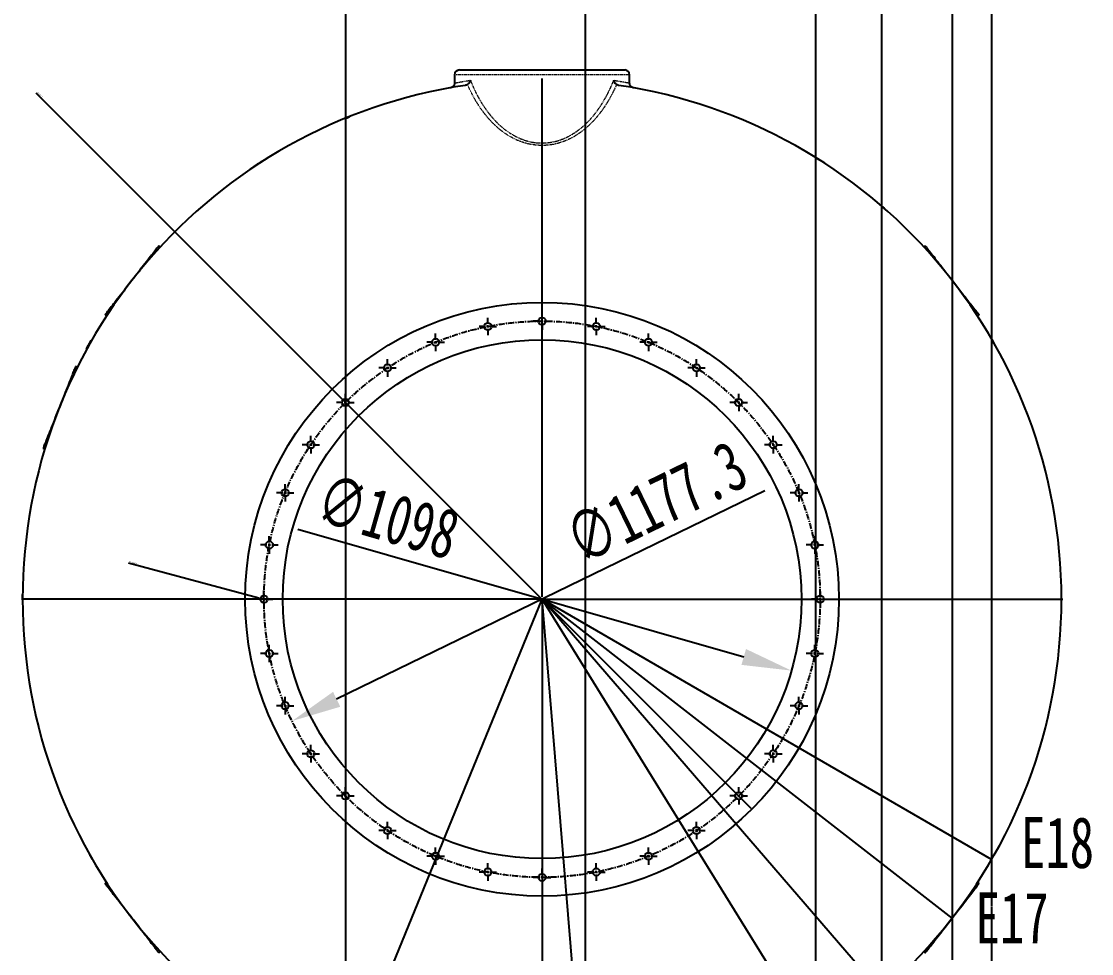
# Model space of a CAD drawing. Header units: millimetres. Extents: x -12403 to 8666, y -15213 to 13435.
# Drawn here: x -7022 to -4757, y -1255 to 718 of the extents above; entities that cross this region are included whole.
import ezdxf

# ---------------------------------------------------------------- set-up
doc = ezdxf.new("R2010")
doc.units = ezdxf.units.MM
doc.header["$PDSIZE"] = -1
doc.linetypes.add('CENTERX2', pattern=[20.32, 12.7, -2.54, 2.54, -2.54])
doc.linetypes.add('PHANTOM', pattern=[12.7, 6.35, -1.27, 1.27, -1.27, 1.27, -1.27])
doc.layers.add('10', color=7, linetype='Continuous')
doc.styles.add('SLDTEXTSTYLE0', font='TXT', dxfattribs={"width": 0.7})
doc.dimstyles.new('SLDDIMSTYLE0', dxfattribs={"dimscale": 30, "dimtxt": 3.5, "dimasz": 3.5, "dimexe": 0, "dimexo": 0.0625, "dimgap": 0.875, "dimtad": 2, "dimdec": 1, "dimrnd": 1e-09, "dimzin": 12, "dimdsep": 46, "dimtxsty": 'SLDTEXTSTYLE0', "dimcen": 0.09, "dimadec": 0, "dimazin": 3, "dimtfac": 1, "dimtdec": 1, "dimtofl": 0, "dimtmove": 0, "dimatfit": 3, "dimfxl": 0, "dimfrac": 2, "dimtolj": 1, "dimtzin": 12, "dimarcsym": 0})
doc.dimstyles.new('SLDDIMSTYLE10', dxfattribs={"dimscale": 30, "dimtxt": 3.5, "dimasz": 3.5, "dimexe": 0, "dimexo": 0.0625, "dimgap": 0.875, "dimtad": 2, "dimdec": 1, "dimrnd": 1e-09, "dimzin": 12, "dimdsep": 46, "dimtxsty": 'SLDTEXTSTYLE0', "dimcen": 0, "dimadec": 0, "dimazin": 3, "dimtfac": 1, "dimtdec": 1, "dimtmove": 0, "dimatfit": 3, "dimfxl": 0, "dimfrac": 2, "dimtolj": 1, "dimtzin": 12, "dimarcsym": 0})
doc.dimstyles.new('SLDDIMSTYLE11', dxfattribs={"dimtxt": 3.5, "dimasz": 3.5, "dimexe": 0, "dimexo": 0.0625, "dimgap": 0.875, "dimtad": 2, "dimdec": 1, "dimrnd": 1e-09, "dimzin": 12, "dimdsep": 46, "dimtxsty": 'SLDTEXTSTYLE0', "dimcen": 0, "dimadec": 0, "dimazin": 3, "dimtfac": 1, "dimtdec": 1, "dimtmove": 0, "dimatfit": 3, "dimfxl": 0, "dimfrac": 2, "dimtolj": 1, "dimtzin": 12, "dimarcsym": 0})
doc.dimstyles.new('SLDDIMSTYLE12', dxfattribs={"dimtxt": 3.5, "dimasz": 3.5, "dimexe": 0, "dimexo": 0.0625, "dimgap": 0.875, "dimtad": 2, "dimdec": 1, "dimrnd": 1e-09, "dimzin": 12, "dimdsep": 46, "dimtxsty": 'SLDTEXTSTYLE0', "dimblk1": 'NONE', "dimsah": 1, "dimcen": 0, "dimadec": 0, "dimazin": 3, "dimtfac": 1, "dimtdec": 1, "dimtmove": 0, "dimatfit": 3, "dimldrblk": 'NONE', "dimfxl": 0, "dimfrac": 2, "dimtolj": 1, "dimtzin": 12, "dimarcsym": 0})

# ---------------------------------------------------------------- blocks, each defined once
blk = doc.blocks.new('_D_52')
at = {"layer": '10', "color": 0, "lineweight": -2, "transparency": 16777216}
for p, q in [((-4969.2, -1155.2), (-4969.2, -2627.7)), ((-5920.4, -1608.6), (-5920.4, -2627.7)), ((-5074.2, -2627.7), (-5815.4, -2627.7))]:
    blk.add_line(p, q, dxfattribs=at)
at = {"layer": '10', "color": 0, "transparency": 16777216}
for points in [[(-5815.4, -2610.2), (-5815.4, -2645.2), (-5920.4, -2627.7)], [(-5074.2, -2610.2), (-5074.2, -2645.2), (-4969.2, -2627.7)]]:
    blk.add_solid(points, dxfattribs=at)
at = {"layer": 'Defpoints', "color": 0, "transparency": 16777216}
for p in [(-4969.2, -1153.4), (-5920.4, -1606.8), (-5920.4, -2627.7)]:
    blk.add_point(p, dxfattribs=at)
at = {"layer": '10', "color": 0, "transparency": 16777216, "insert": (-5370.3, -2653.9), "char_height": 105, "attachment_point": 2, "style": 'SLDTEXTSTYLE0'}
blk.add_mtext('\\A1;951.2', dxfattribs=at)
blk = doc.blocks.new('_D_54')
at = {"layer": '10', "color": 0, "lineweight": -2, "transparency": 16777216}
blk.add_line((-5448.7, -274.9), (-6355.2, -716.5), dxfattribs=at)
at = {"layer": '10', "color": 0, "transparency": 16777216}
blk.add_solid([(-6362.8, -700.7), (-6347.5, -732.2), (-6449.6, -762.4)], dxfattribs=at)
at = {"layer": 'Defpoints', "color": 0, "transparency": 16777216}
for p in [(-5391.2, -246.9), (-6449.6, -762.4)]:
    blk.add_point(p, dxfattribs=at)
at = {"layer": '10', "color": 0, "transparency": 16777216, "insert": (-5882.1, -340), "char_height": 105, "attachment_point": 1, "rotation": 25.972, "style": 'SLDTEXTSTYLE0'}
blk.add_mtext('\\A1;∅1177.3', dxfattribs=at)
blk = doc.blocks.new('_D_55')
at = {"layer": '10', "color": 0, "lineweight": -2, "transparency": 16777216}
blk.add_line((-6992.1, 567.1), (-5478.6, -946.5), dxfattribs=at)
at = {"layer": '10', "color": 0, "transparency": 16777216}
blk.add_solid([(-5478.2, -946), (-5479, -946.9), (-5476.1, -948.9)], dxfattribs=at)
at = {"layer": 'Defpoints', "color": 0, "transparency": 16777216}
for p in [(-6364.6, -60.4), (-5476.1, -948.9)]:
    blk.add_point(p, dxfattribs=at)
at = {"layer": '10', "color": 0, "transparency": 16777216, "insert": (-6988.4, 569.5), "char_height": 3.5, "attachment_point": 1, "rotation": 315, "style": 'SLDTEXTSTYLE0'}
blk.add_mtext('\\A1;∅1256.6', dxfattribs=at)
blk = doc.blocks.new('_D_56')
at = {"layer": '10', "color": 0, "lineweight": -2, "transparency": 16777216}
blk.add_line((-6437.4, -356.7), (-5493.5, -626.8), dxfattribs=at)
at = {"layer": '10', "color": 0, "transparency": 16777216}
blk.add_solid([(-5488.7, -610), (-5498.3, -643.6), (-5392.6, -655.7)], dxfattribs=at)
at = {"layer": 'Defpoints', "color": 0, "transparency": 16777216}
for p in [(-6448.2, -353.6), (-5392.6, -655.7)]:
    blk.add_point(p, dxfattribs=at)
at = {"layer": '10', "color": 0, "transparency": 16777216, "insert": (-6376.1, -237.7), "char_height": 105, "attachment_point": 1, "rotation": 344.0295, "style": 'SLDTEXTSTYLE0'}
blk.add_mtext('\\A1;∅1098', dxfattribs=at)
blk = doc.blocks.new('_D_57')
at = {"layer": '10', "color": 0, "lineweight": -2, "transparency": 16777216}
for p, q in [((-6795.9, -427.8), (-6519.9, -501.8)), ((-6501.5, -506.7), (-6516.5, -502.7))]:
    blk.add_line(p, q, dxfattribs=at)
at = {"layer": '10', "color": 0, "transparency": 16777216}
blk.add_solid([(-6519.7, -501.2), (-6520, -502.3), (-6516.5, -502.7)], dxfattribs=at)
at = {"layer": 'Defpoints', "color": 0, "transparency": 16777216}
for p in [(-6516.5, -502.7), (-6501.5, -506.7)]:
    blk.add_point(p, dxfattribs=at)
at = {"layer": '10', "color": 0, "transparency": 16777216, "insert": (-6794, -423.8), "char_height": 3.5, "attachment_point": 1, "rotation": 345, "style": 'SLDTEXTSTYLE0'}
blk.add_mtext('\\A1;32-∅15.5', dxfattribs=at)
blk = doc.blocks.new('_NONE')
blk = doc.blocks.new('SW_CENTERMARKSYMBOL_89')
at = {"layer": '10', "color": 0}
for p, q in [((0, 0.167), (0, 20.417)), ((-0.167, 0), (-20.417, 0)), ((0, 0), (-0.083, 0)), ((0, 0), (0, 0.083)), ((0, 0), (0, -0.083)), ((0, 0), (0.083, 0)), ((0.167, 0), (20.417, 0)), ((0, -0.167), (0, -20.417))]:
    blk.add_line(p, q, dxfattribs=at)
blk = doc.blocks.new('SW_CENTERMARKSYMBOL_90')
at = {"layer": '10', "color": 0}
for p, q in [((-0.167, 0), (-0.6, 0)), ((0, 0), (-0.083, 0)), ((0, 0.167), (0, 0.6)), ((0, 0), (0, 0.083)), ((0, 0), (0, -0.083)), ((0, 0), (0.083, 0)), ((0.167, 0), (0.6, 0)), ((0, -0.167), (0, -0.6))]:
    blk.add_line(p, q, dxfattribs=at)
blk = doc.blocks.new('SW_CENTERMARKSYMBOL_91')
at = {"layer": '10', "color": 0}
for p, q in [((-0.167, 0), (-0.6, 0)), ((0, 0), (-0.083, 0)), ((0, 0.167), (0, 0.6)), ((0, 0), (0, 0.083)), ((0, 0), (0, -0.083)), ((0, 0), (0.083, 0)), ((0.167, 0), (0.6, 0)), ((0, -0.167), (0, -0.6))]:
    blk.add_line(p, q, dxfattribs=at)
blk = doc.blocks.new('SW_CENTERMARKSYMBOL_92')
at = {"layer": '10', "color": 0}
for p, q in [((-0.167, 0), (-0.6, 0)), ((0, 0), (-0.083, 0)), ((0, 0.167), (0, 0.6)), ((0, 0), (0, 0.083)), ((0, 0), (0, -0.083)), ((0, 0), (0.083, 0)), ((0.167, 0), (0.6, 0)), ((0, -0.167), (0, -0.6))]:
    blk.add_line(p, q, dxfattribs=at)
blk = doc.blocks.new('SW_CENTERMARKSYMBOL_93')
at = {"layer": '10', "color": 0}
for p, q in [((-0.167, 0), (-0.6, 0)), ((0, 0), (-0.083, 0)), ((0, 0.167), (0, 0.6)), ((0, 0), (0, 0.083)), ((0, 0), (0, -0.083)), ((0, 0), (0.083, 0)), ((0.167, 0), (0.6, 0)), ((0, -0.167), (0, -0.6))]:
    blk.add_line(p, q, dxfattribs=at)
blk = doc.blocks.new('SW_CENTERMARKSYMBOL_94')
at = {"layer": '10', "color": 0}
for p, q in [((-0.167, 0), (-0.6, 0)), ((0, 0), (-0.083, 0)), ((0, 0.167), (0, 0.6)), ((0, 0), (0, 0.083)), ((0, 0), (0, -0.083)), ((0, 0), (0.083, 0)), ((0.167, 0), (0.6, 0)), ((0, -0.167), (0, -0.6))]:
    blk.add_line(p, q, dxfattribs=at)
blk = doc.blocks.new('SW_CENTERMARKSYMBOL_95')
at = {"layer": '10', "color": 0}
for p, q in [((-0.167, 0), (-0.6, 0)), ((0, 0), (-0.083, 0)), ((0, 0.167), (0, 0.6)), ((0, 0), (0, 0.083)), ((0, 0), (0, -0.083)), ((0, 0), (0.083, 0)), ((0.167, 0), (0.6, 0)), ((0, -0.167), (0, -0.6))]:
    blk.add_line(p, q, dxfattribs=at)
blk = doc.blocks.new('SW_CENTERMARKSYMBOL_96')
at = {"layer": '10', "color": 0}
for p, q in [((-0.167, 0), (-0.6, 0)), ((0, 0), (-0.083, 0)), ((0, 0.167), (0, 0.6)), ((0, 0), (0, 0.083)), ((0, 0), (0, -0.083)), ((0, 0), (0.083, 0)), ((0.167, 0), (0.6, 0)), ((0, -0.167), (0, -0.6))]:
    blk.add_line(p, q, dxfattribs=at)
blk = doc.blocks.new('SW_CENTERMARKSYMBOL_97')
at = {"layer": '10', "color": 0}
for p, q in [((-0.167, 0), (-0.6, 0)), ((0, 0), (-0.083, 0)), ((0, 0.167), (0, 0.6)), ((0, 0), (0, 0.083)), ((0, 0), (0, -0.083)), ((0, 0), (0.083, 0)), ((0.167, 0), (0.6, 0)), ((0, -0.167), (0, -0.6))]:
    blk.add_line(p, q, dxfattribs=at)
blk = doc.blocks.new('SW_CENTERMARKSYMBOL_98')
at = {"layer": '10', "color": 0}
for p, q in [((-0.167, 0), (-0.6, 0)), ((0, 0), (-0.083, 0)), ((0, 0.167), (0, 0.6)), ((0, 0), (0, 0.083)), ((0, 0), (0, -0.083)), ((0, 0), (0.083, 0)), ((0.167, 0), (0.6, 0)), ((0, -0.167), (0, -0.6))]:
    blk.add_line(p, q, dxfattribs=at)
blk = doc.blocks.new('SW_CENTERMARKSYMBOL_99')
at = {"layer": '10', "color": 0}
for p, q in [((-0.167, 0), (-0.6, 0)), ((0, 0), (-0.083, 0)), ((0, 0.167), (0, 0.6)), ((0, 0), (0, 0.083)), ((0, 0), (0, -0.083)), ((0, 0), (0.083, 0)), ((0.167, 0), (0.6, 0)), ((0, -0.167), (0, -0.6))]:
    blk.add_line(p, q, dxfattribs=at)
blk = doc.blocks.new('SW_CENTERMARKSYMBOL_100')
at = {"layer": '10', "color": 0}
for p, q in [((-0.167, 0), (-0.6, 0)), ((0, 0), (-0.083, 0)), ((0, 0.167), (0, 0.6)), ((0, 0), (0, 0.083)), ((0, 0), (0, -0.083)), ((0, 0), (0.083, 0)), ((0.167, 0), (0.6, 0)), ((0, -0.167), (0, -0.6))]:
    blk.add_line(p, q, dxfattribs=at)
blk = doc.blocks.new('SW_CENTERMARKSYMBOL_101')
at = {"layer": '10', "color": 0}
for p, q in [((-0.167, 0), (-0.6, 0)), ((0, 0), (-0.083, 0)), ((0, 0.167), (0, 0.6)), ((0, 0), (0, 0.083)), ((0, 0), (0, -0.083)), ((0, 0), (0.083, 0)), ((0.167, 0), (0.6, 0)), ((0, -0.167), (0, -0.6))]:
    blk.add_line(p, q, dxfattribs=at)
blk = doc.blocks.new('SW_CENTERMARKSYMBOL_102')
at = {"layer": '10', "color": 0}
for p, q in [((-0.167, 0), (-0.6, 0)), ((0, 0), (-0.083, 0)), ((0, 0.167), (0, 0.6)), ((0, 0), (0, 0.083)), ((0, 0), (0, -0.083)), ((0, 0), (0.083, 0)), ((0.167, 0), (0.6, 0)), ((0, -0.167), (0, -0.6))]:
    blk.add_line(p, q, dxfattribs=at)
blk = doc.blocks.new('SW_CENTERMARKSYMBOL_103')
at = {"layer": '10', "color": 0}
for p, q in [((-0.167, 0), (-0.6, 0)), ((0, 0), (-0.083, 0)), ((0, 0.167), (0, 0.6)), ((0, 0), (0, 0.083)), ((0, 0), (0, -0.083)), ((0, 0), (0.083, 0)), ((0.167, 0), (0.6, 0)), ((0, -0.167), (0, -0.6))]:
    blk.add_line(p, q, dxfattribs=at)
blk = doc.blocks.new('SW_CENTERMARKSYMBOL_104')
at = {"layer": '10', "color": 0}
for p, q in [((-0.167, 0), (-0.6, 0)), ((0, 0), (-0.083, 0)), ((0, 0.167), (0, 0.6)), ((0, 0), (0, 0.083)), ((0, 0), (0, -0.083)), ((0, 0), (0.083, 0)), ((0.167, 0), (0.6, 0)), ((0, -0.167), (0, -0.6))]:
    blk.add_line(p, q, dxfattribs=at)
blk = doc.blocks.new('SW_CENTERMARKSYMBOL_105')
at = {"layer": '10', "color": 0}
for p, q in [((-0.167, 0), (-0.6, 0)), ((0, 0), (-0.083, 0)), ((0, 0.167), (0, 0.6)), ((0, 0), (0, 0.083)), ((0, 0), (0, -0.083)), ((0, 0), (0.083, 0)), ((0.167, 0), (0.6, 0)), ((0, -0.167), (0, -0.6))]:
    blk.add_line(p, q, dxfattribs=at)
blk = doc.blocks.new('SW_CENTERMARKSYMBOL_106')
at = {"layer": '10', "color": 0}
for p, q in [((-0.167, 0), (-0.6, 0)), ((0, 0), (-0.083, 0)), ((0, 0.167), (0, 0.6)), ((0, 0), (0, 0.083)), ((0, 0), (0, -0.083)), ((0, 0), (0.083, 0)), ((0.167, 0), (0.6, 0)), ((0, -0.167), (0, -0.6))]:
    blk.add_line(p, q, dxfattribs=at)
blk = doc.blocks.new('SW_CENTERMARKSYMBOL_107')
at = {"layer": '10', "color": 0}
for p, q in [((-0.167, 0), (-0.6, 0)), ((0, 0), (-0.083, 0)), ((0, 0.167), (0, 0.6)), ((0, 0), (0, 0.083)), ((0, 0), (0, -0.083)), ((0, 0), (0.083, 0)), ((0.167, 0), (0.6, 0)), ((0, -0.167), (0, -0.6))]:
    blk.add_line(p, q, dxfattribs=at)
blk = doc.blocks.new('SW_CENTERMARKSYMBOL_108')
at = {"layer": '10', "color": 0}
for p, q in [((-0.167, 0), (-0.6, 0)), ((0, 0), (-0.083, 0)), ((0, 0.167), (0, 0.6)), ((0, 0), (0, 0.083)), ((0, 0), (0, -0.083)), ((0, 0), (0.083, 0)), ((0.167, 0), (0.6, 0)), ((0, -0.167), (0, -0.6))]:
    blk.add_line(p, q, dxfattribs=at)
blk = doc.blocks.new('SW_CENTERMARKSYMBOL_109')
at = {"layer": '10', "color": 0}
for p, q in [((-0.167, 0), (-0.6, 0)), ((0, 0), (-0.083, 0)), ((0, 0.167), (0, 0.6)), ((0, 0), (0, 0.083)), ((0, 0), (0, -0.083)), ((0, 0), (0.083, 0)), ((0.167, 0), (0.6, 0)), ((0, -0.167), (0, -0.6))]:
    blk.add_line(p, q, dxfattribs=at)
blk = doc.blocks.new('SW_CENTERMARKSYMBOL_110')
at = {"layer": '10', "color": 0}
for p, q in [((-0.167, 0), (-0.6, 0)), ((0, 0), (-0.083, 0)), ((0, 0.167), (0, 0.6)), ((0, 0), (0, 0.083)), ((0, 0), (0, -0.083)), ((0, 0), (0.083, 0)), ((0.167, 0), (0.6, 0)), ((0, -0.167), (0, -0.6))]:
    blk.add_line(p, q, dxfattribs=at)
blk = doc.blocks.new('SW_CENTERMARKSYMBOL_111')
at = {"layer": '10', "color": 0}
for p, q in [((-0.167, 0), (-0.6, 0)), ((0, 0), (-0.083, 0)), ((0, 0.167), (0, 0.6)), ((0, 0), (0, 0.083)), ((0, 0), (0, -0.083)), ((0, 0), (0.083, 0)), ((0.167, 0), (0.6, 0)), ((0, -0.167), (0, -0.6))]:
    blk.add_line(p, q, dxfattribs=at)
blk = doc.blocks.new('SW_CENTERMARKSYMBOL_112')
at = {"layer": '10', "color": 0}
for p, q in [((-0.167, 0), (-0.6, 0)), ((0, 0), (-0.083, 0)), ((0, 0.167), (0, 0.6)), ((0, 0), (0, 0.083)), ((0, 0), (0, -0.083)), ((0, 0), (0.083, 0)), ((0.167, 0), (0.6, 0)), ((0, -0.167), (0, -0.6))]:
    blk.add_line(p, q, dxfattribs=at)
blk = doc.blocks.new('SW_CENTERMARKSYMBOL_113')
at = {"layer": '10', "color": 0}
for p, q in [((-0.167, 0), (-0.6, 0)), ((0, 0), (-0.083, 0)), ((0, 0.167), (0, 0.6)), ((0, 0), (0, 0.083)), ((0, 0), (0, -0.083)), ((0, 0), (0.083, 0)), ((0.167, 0), (0.6, 0)), ((0, -0.167), (0, -0.6))]:
    blk.add_line(p, q, dxfattribs=at)
blk = doc.blocks.new('SW_CENTERMARKSYMBOL_114')
at = {"layer": '10', "color": 0}
for p, q in [((-0.167, 0), (-0.6, 0)), ((0, 0), (-0.083, 0)), ((0, 0.167), (0, 0.6)), ((0, 0), (0, 0.083)), ((0, 0), (0, -0.083)), ((0, 0), (0.083, 0)), ((0.167, 0), (0.6, 0)), ((0, -0.167), (0, -0.6))]:
    blk.add_line(p, q, dxfattribs=at)
blk = doc.blocks.new('SW_CENTERMARKSYMBOL_115')
at = {"layer": '10', "color": 0}
for p, q in [((-0.167, 0), (-0.6, 0)), ((0, 0), (-0.083, 0)), ((0, 0.167), (0, 0.6)), ((0, 0), (0, 0.083)), ((0, 0), (0, -0.083)), ((0, 0), (0.083, 0)), ((0.167, 0), (0.6, 0)), ((0, -0.167), (0, -0.6))]:
    blk.add_line(p, q, dxfattribs=at)
blk = doc.blocks.new('SW_CENTERMARKSYMBOL_116')
at = {"layer": '10', "color": 0}
for p, q in [((-0.167, 0), (-0.6, 0)), ((0, 0), (-0.083, 0)), ((0, 0.167), (0, 0.6)), ((0, 0), (0, 0.083)), ((0, 0), (0, -0.083)), ((0, 0), (0.083, 0)), ((0.167, 0), (0.6, 0)), ((0, -0.167), (0, -0.6))]:
    blk.add_line(p, q, dxfattribs=at)
blk = doc.blocks.new('SW_CENTERMARKSYMBOL_117')
at = {"layer": '10', "color": 0}
for p, q in [((-0.167, 0), (-0.6, 0)), ((0, 0), (-0.083, 0)), ((0, 0.167), (0, 0.6)), ((0, 0), (0, 0.083)), ((0, 0), (0, -0.083)), ((0, 0), (0.083, 0)), ((0.167, 0), (0.6, 0)), ((0, -0.167), (0, -0.6))]:
    blk.add_line(p, q, dxfattribs=at)
blk = doc.blocks.new('SW_CENTERMARKSYMBOL_118')
at = {"layer": '10', "color": 0}
for p, q in [((-0.167, 0), (-0.6, 0)), ((0, 0), (-0.083, 0)), ((0, 0.167), (0, 0.6)), ((0, 0), (0, 0.083)), ((0, 0), (0, -0.083)), ((0, 0), (0.083, 0)), ((0.167, 0), (0.6, 0)), ((0, -0.167), (0, -0.6))]:
    blk.add_line(p, q, dxfattribs=at)
blk = doc.blocks.new('SW_CENTERMARKSYMBOL_119')
at = {"layer": '10', "color": 0}
for p, q in [((-0.167, 0), (-0.6, 0)), ((0, 0), (-0.083, 0)), ((0, 0.167), (0, 0.6)), ((0, 0), (0, 0.083)), ((0, 0), (0, -0.083)), ((0, 0), (0.083, 0)), ((0.167, 0), (0.6, 0)), ((0, -0.167), (0, -0.6))]:
    blk.add_line(p, q, dxfattribs=at)
blk = doc.blocks.new('SW_CENTERMARKSYMBOL_120')
at = {"layer": '10', "color": 0}
for p, q in [((-0.167, 0), (-0.6, 0)), ((0, 0), (-0.083, 0)), ((0, 0.167), (0, 0.6)), ((0, 0), (0, 0.083)), ((0, 0), (0, -0.083)), ((0, 0), (0.083, 0)), ((0.167, 0), (0.6, 0)), ((0, -0.167), (0, -0.6))]:
    blk.add_line(p, q, dxfattribs=at)
blk = doc.blocks.new('SW_CENTERMARKSYMBOL_121')
at = {"layer": '10', "color": 0}
for p, q in [((-0.167, 0), (-0.6, 0)), ((0, 0), (-0.083, 0)), ((0, 0.167), (0, 0.6)), ((0, 0), (0, 0.083)), ((0, 0), (0, -0.083)), ((0, 0), (0.083, 0)), ((0.167, 0), (0.6, 0)), ((0, -0.167), (0, -0.6))]:
    blk.add_line(p, q, dxfattribs=at)
blk = doc.blocks.new('SW_CENTERMARKSYMBOL_122')
at = {"layer": '10', "color": 0}
for p, q in [((0, 0.167), (0, 35.667)), ((-0.167, 0), (-35.667, 0)), ((0, 0), (-0.083, 0)), ((0, 0), (0, 0.083)), ((0, 0), (0, -0.083)), ((0, 0), (0.083, 0)), ((0.167, 0), (35.667, 0)), ((0, -0.167), (0, -35.667))]:
    blk.add_line(p, q, dxfattribs=at)

msp = doc.modelspace()

# ---------------------------------------------------------------- linework, layer by layer
at = {"color": 7, "linetype": 'Continuous', "lineweight": 25}
for p, q in [((-6095.46, 615.47), (-5745.26, 615.47)), ((-6105.76, 605.17), (-6105.76, 587.78)), ((-5734.96, 587.81), (-5734.96, 605.17)), ((-5726.97, 577.73), (-5726.55, 577.65)), ((-6528.41, 412.68), (-6528.14, 412.27)), ((-6528.37, 412.7), (-6527.9, 411.79)), ((-6511.13, 423.9), (-6511.17, 423.87)), ((-6510.54, 423.07), (-6511.17, 423.87)), ((-6510.87, 423.49), (-6511.13, 423.9)), ((-6728.39, 241.03), (-6731.48, 243.43)), ((-5109.25, 243.43), (-5112.34, 241.03)), ((-6845.28, 97.07), (-6842.19, 94.67)), ((-4998.53, 94.67), (-4995.44, 97.07)), ((-6884.77, 25.68), (-6883.84, 25.17)), ((-6884.76, 25.68), (-6884.77, 25.68)), ((-6884.76, 25.68), (-6883.82, 25.16)), ((-6873.75, 43.12), (-6874.67, 43.65)), ((-6874.67, 43.65), (-6874.67, 43.64)), ((-6873.73, 43.11), (-6874.67, 43.64)), ((-6904.29, -13.89), (-6907.93, -12.45)), ((-6976.4, -184.74), (-6972.76, -186.19)), ((-7019.89, -504.66), (-7019.89, -494.36)), ((-6842.19, -1103.98), (-6845.28, -1106.38)), ((-4995.44, -1106.38), (-4998.53, -1103.98)), ((-6731.48, -1252.75), (-6728.39, -1250.34)), ((-5112.33, -1250.34), (-5109.25, -1252.75))]:
    msp.add_line(p, q, dxfattribs=at)
at = {"color": 8, "linetype": 'PHANTOM', "lineweight": 18}
msp.add_line((-5734.96, 605.17), (-6105.76, 605.17), dxfattribs=at)
at = {"color": 7, "linetype": 'Continuous', "lineweight": 25, "flags": 128}
for points in [[(-6336.72, 512.99), (-6334.86, 513.75), (-6333.08, 514.48), (-6331.43, 515.15), (-6329.98, 515.75), (-6328.8, 516.23), (-6327.92, 516.59), (-6327.37, 516.81), (-6327.19, 516.89), (-6327.37, 516.81), (-6327.92, 516.59), (-6328.8, 516.23), (-6329.98, 515.75), (-6331.43, 515.15), (-6333.08, 514.48), (-6334.86, 513.75), (-6336.72, 512.99)], [(-6528.37, 412.7), (-6528.37, 412.7), (-6528.41, 412.68)], [(-6528.37, 412.7), (-6528.33, 412.73), (-6528.02, 412.93), (-6527.42, 413.32), (-6526.53, 413.9), (-6525.4, 414.63), (-6524.07, 415.5), (-6522.58, 416.46), (-6521, 417.49), (-6519.36, 418.55), (-6517.75, 419.6), (-6516.2, 420.61), (-6514.78, 421.53), (-6513.55, 422.33), (-6512.54, 422.99), (-6511.79, 423.47), (-6511.33, 423.77), (-6511.17, 423.87)], [(-5341.8, 430.34), (-5340.09, 429.29), (-5338.45, 428.27), (-5336.94, 427.33), (-5335.61, 426.51), (-5334.52, 425.84), (-5333.71, 425.34), (-5333.21, 425.03), (-5333.04, 424.92), (-5333.21, 425.03), (-5333.71, 425.34), (-5334.52, 425.84), (-5335.61, 426.51), (-5336.94, 427.33), (-5338.45, 428.27), (-5340.09, 429.29), (-5341.8, 430.34)], [(-5202.05, 327.8), (-5200.53, 326.49), (-5199.07, 325.22), (-5197.72, 324.06), (-5196.54, 323.04), (-5195.57, 322.2), (-5194.84, 321.58), (-5194.4, 321.2), (-5194.25, 321.07), (-5194.4, 321.2), (-5194.84, 321.58), (-5195.57, 322.2), (-5196.54, 323.04), (-5197.72, 324.06), (-5199.07, 325.22), (-5200.53, 326.49), (-5202.05, 327.8)], [(-6731.48, 243.43), (-6731.59, 243.29), (-6731.93, 242.86), (-6732.49, 242.14), (-6733.27, 241.13), (-6734.26, 239.85), (-6735.48, 238.29), (-6736.9, 236.47), (-6738.52, 234.38), (-6740.34, 232.04), (-6742.35, 229.46), (-6744.54, 226.64), (-6746.9, 223.6), (-6749.43, 220.35), (-6752.11, 216.9), (-6754.94, 213.27), (-6757.89, 209.46), (-6760.97, 205.51), (-6764.15, 201.41), (-6767.43, 197.19), (-6770.8, 192.87), (-6774.23, 188.45), (-6777.72, 183.96), (-6781.25, 179.42), (-6784.81, 174.85), (-6788.38, 170.25)], [(-5109.25, 243.43), (-5109.13, 243.29), (-5108.8, 242.86), (-5108.24, 242.14), (-5107.46, 241.13), (-5106.46, 239.85), (-5105.25, 238.29), (-5103.83, 236.47), (-5102.21, 234.38), (-5100.39, 232.04), (-5098.38, 229.46), (-5096.19, 226.64), (-5093.82, 223.6), (-5091.3, 220.35), (-5088.62, 216.9), (-5085.79, 213.27), (-5082.83, 209.46), (-5079.76, 205.51), (-5076.57, 201.41), (-5073.29, 197.19), (-5069.93, 192.87), (-5066.5, 188.45), (-5063.01, 183.96), (-5059.48, 179.42), (-5055.92, 174.85), (-5052.35, 170.25)], [(-6788.38, 170.25), (-6791.95, 165.66), (-6795.51, 161.08), (-6799.04, 156.54), (-6802.53, 152.05), (-6805.96, 147.64), (-6809.33, 143.31), (-6812.61, 139.09), (-6815.79, 135), (-6818.87, 131.04), (-6821.83, 127.24), (-6824.65, 123.6), (-6827.33, 120.16), (-6829.86, 116.9), (-6832.22, 113.86), (-6834.41, 111.05), (-6836.42, 108.46), (-6838.24, 106.12), (-6839.87, 104.03), (-6841.29, 102.21), (-6842.5, 100.65), (-6843.49, 99.37), (-6844.27, 98.37), (-6844.83, 97.65), (-6845.17, 97.21), (-6845.28, 97.07)], [(-5052.35, 170.25), (-5051.11, 168.67), (-5049.93, 167.14), (-5048.83, 165.73), (-5047.87, 164.5), (-5047.09, 163.49), (-5046.5, 162.74), (-5046.14, 162.28), (-5046.02, 162.12), (-5046.14, 162.28), (-5046.5, 162.74), (-5047.09, 163.49), (-5047.87, 164.5), (-5048.83, 165.73), (-5049.93, 167.14), (-5051.11, 168.67), (-5052.35, 170.25)], [(-5052.35, 170.25), (-5048.77, 165.66), (-5045.21, 161.08), (-5041.68, 156.54), (-5038.19, 152.05), (-5034.76, 147.64), (-5031.4, 143.31), (-5028.12, 139.09), (-5024.93, 135), (-5021.86, 131.04), (-5018.9, 127.24), (-5016.08, 123.6), (-5013.39, 120.16), (-5010.87, 116.9), (-5008.5, 113.86), (-5006.31, 111.05), (-5004.3, 108.46), (-5002.48, 106.12), (-5000.86, 104.03), (-4999.44, 102.21), (-4998.23, 100.65), (-4997.23, 99.37), (-4996.45, 98.37), (-4995.89, 97.65), (-4995.56, 97.21), (-4995.44, 97.07)], [(-4968.89, 46.39), (-4967.88, 44.66), (-4966.92, 42.98), (-4966.02, 41.44), (-4965.24, 40.09), (-4964.6, 38.98), (-4964.12, 38.16), (-4963.83, 37.65), (-4963.73, 37.48), (-4963.83, 37.65), (-4964.12, 38.16), (-4964.6, 38.98), (-4965.24, 40.09), (-4966.02, 41.44), (-4966.92, 42.98), (-4967.88, 44.66), (-4968.89, 46.39)], [(-6884.76, 25.68), (-6884.67, 25.85), (-6884.4, 26.33), (-6883.96, 27.11), (-6883.37, 28.16), (-6882.64, 29.45), (-6881.81, 30.93), (-6880.91, 32.55), (-6879.96, 34.24), (-6879, 35.94), (-6878.06, 37.6), (-6877.19, 39.15), (-6876.41, 40.54), (-6875.75, 41.72), (-6875.23, 42.64), (-6874.87, 43.28), (-6874.69, 43.6), (-6874.67, 43.64)], [(-6907.93, -12.45), (-6907.99, -12.62), (-6908.2, -13.13), (-6908.53, -13.98), (-6909, -15.16), (-6909.6, -16.67), (-6910.33, -18.5), (-6911.18, -20.65), (-6912.16, -23.11), (-6913.26, -25.86), (-6914.46, -28.9), (-6915.78, -32.22), (-6917.2, -35.8), (-6918.73, -39.62), (-6920.34, -43.68), (-6922.04, -47.96), (-6923.82, -52.44), (-6925.67, -57.09), (-6927.58, -61.92), (-6929.56, -66.88), (-6931.58, -71.98), (-6933.65, -77.17), (-6935.75, -82.45), (-6937.87, -87.8), (-6940.01, -93.19), (-6942.16, -98.6)], [(-6942.16, -98.6), (-6944.31, -104.01), (-6946.45, -109.39), (-6948.58, -114.74), (-6950.67, -120.02), (-6952.74, -125.22), (-6954.76, -130.31), (-6956.74, -135.28), (-6958.65, -140.1), (-6960.5, -144.76), (-6962.28, -149.23), (-6963.98, -153.51), (-6965.6, -157.57), (-6967.12, -161.39), (-6968.54, -164.97), (-6969.86, -168.29), (-6971.07, -171.33), (-6972.16, -174.09), (-6973.14, -176.54), (-6973.99, -178.69), (-6974.72, -180.53), (-6975.32, -182.04), (-6975.79, -183.22), (-6976.13, -184.06), (-6976.33, -184.57), (-6976.4, -184.74)], [(-6871.84, -1055.71), (-6872.84, -1053.97), (-6873.81, -1052.3), (-6874.7, -1050.75), (-6875.49, -1049.4), (-6876.13, -1048.3), (-6876.6, -1047.47), (-6876.9, -1046.96), (-6877, -1046.79), (-6876.9, -1046.96), (-6876.6, -1047.47), (-6876.13, -1048.3), (-6875.49, -1049.4), (-6874.7, -1050.75), (-6873.81, -1052.3), (-6872.84, -1053.97), (-6871.84, -1055.71)], [(-6788.38, -1179.56), (-6791.95, -1174.97), (-6795.51, -1170.39), (-6799.04, -1165.85), (-6802.53, -1161.36), (-6805.96, -1156.95), (-6809.33, -1152.62), (-6812.61, -1148.4), (-6815.79, -1144.31), (-6818.87, -1140.35), (-6821.83, -1136.55), (-6824.65, -1132.92), (-6827.33, -1129.47), (-6829.86, -1126.22), (-6832.22, -1123.18), (-6834.41, -1120.36), (-6836.42, -1117.77), (-6838.24, -1115.43), (-6839.87, -1113.35), (-6841.29, -1111.52), (-6842.5, -1109.96), (-6843.49, -1108.68), (-6844.27, -1107.68), (-6844.83, -1106.96), (-6845.17, -1106.53), (-6845.28, -1106.38)], [(-5052.35, -1179.56), (-5048.77, -1174.97), (-5045.21, -1170.39), (-5041.68, -1165.85), (-5038.19, -1161.36), (-5034.76, -1156.95), (-5031.4, -1152.62), (-5028.12, -1148.4), (-5024.93, -1144.31), (-5021.86, -1140.35), (-5018.9, -1136.55), (-5016.08, -1132.92), (-5013.39, -1129.47), (-5010.87, -1126.22), (-5008.5, -1123.18), (-5006.31, -1120.36), (-5004.3, -1117.77), (-5002.48, -1115.43), (-5000.86, -1113.35), (-4999.44, -1111.52), (-4998.23, -1109.96), (-4997.23, -1108.68), (-4996.45, -1107.68), (-4995.89, -1106.96), (-4995.56, -1106.53), (-4995.44, -1106.38)], [(-6788.38, -1179.56), (-6789.61, -1177.98), (-6790.8, -1176.45), (-6791.89, -1175.05), (-6792.85, -1173.81), (-6793.64, -1172.8), (-6794.22, -1172.05), (-6794.58, -1171.59), (-6794.7, -1171.43), (-6794.58, -1171.59), (-6794.22, -1172.05), (-6793.64, -1172.8), (-6792.85, -1173.81), (-6791.89, -1175.05), (-6790.8, -1176.45), (-6789.61, -1177.98), (-6788.38, -1179.56)], [(-6731.48, -1252.75), (-6731.59, -1252.6), (-6731.93, -1252.17), (-6732.49, -1251.45), (-6733.27, -1250.45), (-6734.26, -1249.16), (-6735.48, -1247.61), (-6736.9, -1245.78), (-6738.52, -1243.69), (-6740.34, -1241.35), (-6742.35, -1238.77), (-6744.54, -1235.95), (-6746.9, -1232.91), (-6749.43, -1229.66), (-6752.11, -1226.21), (-6754.94, -1222.58), (-6757.89, -1218.78), (-6760.97, -1214.82), (-6764.15, -1210.72), (-6767.43, -1206.5), (-6770.8, -1202.18), (-6774.23, -1197.76), (-6777.72, -1193.28), (-6781.25, -1188.74), (-6784.81, -1184.16), (-6788.38, -1179.56)], [(-5109.25, -1252.75), (-5109.13, -1252.6), (-5108.8, -1252.17), (-5108.24, -1251.45), (-5107.46, -1250.45), (-5106.46, -1249.16), (-5105.25, -1247.61), (-5103.83, -1245.78), (-5102.21, -1243.69), (-5100.39, -1241.35), (-5098.38, -1238.77), (-5096.19, -1235.95), (-5093.82, -1232.91), (-5091.3, -1229.66), (-5088.62, -1226.21), (-5085.79, -1222.58), (-5082.83, -1218.78), (-5079.76, -1214.82), (-5076.57, -1210.72), (-5073.29, -1206.5), (-5069.93, -1202.18), (-5066.5, -1197.76), (-5063.01, -1193.28), (-5059.48, -1188.74), (-5055.92, -1184.16), (-5052.35, -1179.56)]]:
    msp.add_lwpolyline(points, dxfattribs=at)
at = {"color": 7, "linetype": 'Continuous', "lineweight": 25}
for centre, radius in [((-5920.36, -504.66), 628.3), ((-5920.36, 83.99), 7.73), ((-6035.2, 72.68), 7.73), ((-5805.52, 72.68), 7.73), ((-6145.63, 39.18), 7.73), ((-5695.1, 39.18), 7.73), ((-5920.36, -504.66), 548.99), ((-6247.4, -15.22), 7.73), ((-5593.33, -15.22), 7.73), ((-6336.6, -88.42), 7.73), ((-5504.13, -88.42), 7.73), ((-6409.8, -177.62), 7.72), ((-5430.92, -177.62), 7.73), ((-6464.2, -279.39), 7.73), ((-5376.53, -279.39), 7.73), ((-6497.7, -389.82), 7.73), ((-5343.03, -389.82), 7.73), ((-6509.01, -504.66), 7.73), ((-5331.72, -504.66), 7.73), ((-6497.7, -619.49), 7.73), ((-5343.03, -619.49), 7.73), ((-6464.2, -729.92), 7.73), ((-5376.53, -729.92), 7.72), ((-6409.8, -831.69), 7.73), ((-5430.92, -831.69), 7.73), ((-6336.6, -920.89), 7.72), ((-5504.13, -920.89), 7.73), ((-6247.4, -994.1), 7.73), ((-5593.33, -994.1), 7.73), ((-6145.63, -1048.49), 7.73), ((-5695.1, -1048.49), 7.73), ((-6035.2, -1081.99), 7.73), ((-5920.36, -1093.3), 7.72), ((-5805.52, -1081.99), 7.73)]:
    msp.add_circle(centre, radius, dxfattribs=at)
for centre, radius, start, end in [((-6095.46, 605.17), 10.3, 90, 180), ((-5745.26, 605.17), 10.3, 0, 90), ((-5920.36, -504.66), 1099.53, 98.50958, 261.49042), ((-5920.36, -504.66), 1099.53, 278.50958, 81.49042)]:
    msp.add_arc(centre, radius, start, end, dxfattribs=at)
at = {"color": 8, "linetype": 'PHANTOM', "lineweight": 18}
for points, knots in [([(-6105.75, 587.78), (-6105.75, 587.78), (-6105.97, 587.74), (-6105.21, 587.88), (-6103.38, 588.23), (-6100.04, 588.85), (-6095.74, 589.63), (-6090.76, 590.5), (-6085.39, 591.42), (-6079.25, 592.43), (-6074.52, 593.17), (-6072.15, 593.54)], [0, 0, 0, 0, 0.0026058, 0.1379855, 0.2743397, 0.413764, 0.5542426, 0.6643828, 0.7750313, 0.8872497, 1, 1, 1, 1]), ([(-6072.15, 593.54), (-6070.94, 590.61), (-6067.71, 582.78), (-6061.9, 570.26), (-6054.46, 556.04), (-6046.18, 542.15), (-6038.02, 530.22), (-6030.3, 520.19), (-6023.28, 511.94), (-6015.7, 503.95), (-6007.53, 496.27), (-5998.71, 489.01), (-5989.37, 482.35), (-5979.51, 476.41), (-5970.22, 471.79), (-5961.62, 468.29), (-5953.9, 465.71), (-5945.6, 463.53), (-5936.73, 461.9), (-5927.2, 460.92), (-5917.49, 460.76), (-5907.8, 461.41), (-5898.34, 462.85), (-5889.08, 465.03), (-5879.99, 467.93), (-5870.38, 471.82), (-5860.5, 476.8), (-5850.41, 482.97), (-5840.86, 489.89), (-5831.73, 497.56), (-5823.12, 505.85), (-5815.01, 514.68), (-5807.41, 523.97), (-5800.3, 533.66), (-5793.65, 543.72), (-5787.02, 554.79), (-5780.52, 566.92), (-5774.18, 580.1), (-5770.45, 589.06), (-5768.58, 593.54)], [0, 0, 0, 0, 0.0234405, 0.0625177, 0.101592, 0.1410517, 0.1805062, 0.2063441, 0.2321943, 0.2580254, 0.2846062, 0.3112106, 0.3377753, 0.3637905, 0.3897987, 0.4078011, 0.4258247, 0.4438207, 0.4643587, 0.4848948, 0.5062261, 0.5275577, 0.5481665, 0.5687777, 0.5900722, 0.6113703, 0.6380443, 0.6647258, 0.6921654, 0.7196105, 0.7480568, 0.7765333, 0.8049915, 0.8341611, 0.8633477, 0.8925233, 0.9283409, 0.9641762, 1, 1, 1, 1]), ([(-5768.58, 593.54), (-5765.86, 593.12), (-5760.39, 592.26), (-5753.41, 591.09), (-5747.37, 590.05), (-5742.42, 589.16), (-5738.61, 588.46), (-5736.15, 588), (-5734.98, 587.78), (-5735.09, 587.8), (-5735.12, 587.81)], [0, 0, 0, 0, 0.1299481, 0.2607219, 0.393996, 0.5281765, 0.6652363, 0.8033006, 0.9379714, 1, 1, 1, 1]), ([(-5762.55, 584.6), (-5762.71, 584.25), (-5765.46, 577.98), (-5771.19, 565.94), (-5779.42, 551.08), (-5787.14, 538.8), (-5793.97, 528.94), (-5801.37, 519.3), (-5809.38, 509.92), (-5818.07, 500.88), (-5827.17, 492.54), (-5836.67, 484.92), (-5846.61, 478.03), (-5857.26, 471.78), (-5867.72, 466.75), (-5877.71, 462.88), (-5887.15, 459.98), (-5896.95, 457.75), (-5906.95, 456.28), (-5916.97, 455.62), (-5927.04, 455.75), (-5937.16, 456.69), (-5947.97, 458.57), (-5959.19, 461.55), (-5970.8, 465.78), (-5982.01, 471.02), (-5992.55, 477.04), (-6002.29, 483.63), (-6011.27, 490.63), (-6019.81, 498.19), (-6027.91, 506.25), (-6035.57, 514.76), (-6044.04, 525.21), (-6053.01, 537.74), (-6062.18, 552.53), (-6070.44, 567.81), (-6075.54, 578.61), (-6078.02, 584.25), (-6078.17, 584.6)], [0, 0, 0, 0, 0.0028036, 0.05045068, 0.09809199, 0.12702878, 0.15597675, 0.18490795, 0.21447598, 0.24406412, 0.27361967, 0.30104187, 0.3284591, 0.35656372, 0.38466042, 0.40603, 0.42739663, 0.44939897, 0.4713988, 0.49273059, 0.51406201, 0.53617667, 0.55829327, 0.58508375, 0.61188123, 0.63976104, 0.66764838, 0.69390707, 0.72020161, 0.74647357, 0.77363331, 0.80081512, 0.82798288, 0.87001539, 0.91205437, 0.95462359, 0.9971964, 1, 1, 1, 1])]:
    msp.add_open_spline(points, degree=3, knots=knots, dxfattribs=at)
at = {"color": 7, "linetype": 'Continuous', "lineweight": 25}
for points, knots in [([(-6072.15, 593.54), (-6072.15, 593.54), (-6072.43, 592.43), (-6073.29, 590.18), (-6075.31, 586.97), (-6077.22, 585.39), (-6078.17, 584.6)], [0, 0, 0, 0, 0.00197894, 0.32743235, 0.66307058, 1, 1, 1, 1]), ([(-5762.55, 584.6), (-5763.51, 585.4), (-5765.43, 586.99), (-5767.45, 590.2), (-5768.3, 592.44), (-5768.58, 593.54), (-5768.58, 593.54)], [0, 0, 0, 0, 0.3391695, 0.6770072, 0.998021, 1, 1, 1, 1]), ([(-6105.79, 587.78), (-6105.8, 587.38), (-6105.8, 586.42), (-6106.12, 584.96), (-6106.66, 583.48), (-6107.38, 582.18), (-6108.22, 581.05), (-6109.15, 580.11), (-6110.1, 579.35), (-6111.04, 578.76), (-6111.92, 578.33), (-6112.67, 578.04), (-6113.25, 577.87), (-6113.61, 577.77), (-6113.79, 577.73), (-6113.85, 577.72), (-6113.88, 577.71)], [0, 0, 0, 0, 0.0850845, 0.201041, 0.3109538, 0.4151027, 0.5134836, 0.605774, 0.6914097, 0.7694869, 0.8386745, 0.8967281, 0.9389735, 0.9661714, 0.9842672, 1, 1, 1, 1]), ([(-6078.17, 584.6), (-6078.64, 584.31), (-6079.59, 583.71), (-6080.97, 583.22), (-6082.14, 582.92), (-6082.76, 582.82), (-6083.06, 582.76)], [0, 0, 0, 0, 0.3181015, 0.6473924, 0.8231295, 1, 1, 1, 1]), ([(-5757.66, 582.76), (-5758.22, 582.87), (-5759.35, 583.07), (-5760.72, 583.57), (-5761.79, 584.1), (-5762.3, 584.43), (-5762.55, 584.6)], [0, 0, 0, 0, 0.3204978, 0.6485099, 0.8233138, 1, 1, 1, 1]), ([(-5726.9, 577.73), (-5726.94, 577.74), (-5727.03, 577.76), (-5727.39, 577.84), (-5728.08, 578.05), (-5729.08, 578.44), (-5730.31, 579.12), (-5731.53, 580.05), (-5732.63, 581.19), (-5733.55, 582.49), (-5734.28, 583.95), (-5734.76, 585.57), (-5734.98, 586.88), (-5734.94, 587.63), (-5734.93, 587.8)], [0, 0, 0, 0, 0.019541, 0.0437925, 0.0920765, 0.1718562, 0.2715062, 0.3876634, 0.4965896, 0.6061773, 0.7221377, 0.8414048, 0.9625399, 1, 1, 1, 1])]:
    msp.add_open_spline(points, degree=3, knots=knots, dxfattribs=at)
at = {"layer": '10', "color": 144}
for p, q in [((-6336.72, 4120.61), (-6336.72, -1522.3)), ((-5829.34, 4120.61), (-5829.34, -1600.41)), ((-5341.8, 4120.61), (-5341.8, -1439.66)), ((-4968.89, 2389.94), (-4968.89, -1055.71)), ((-5052.35, 2030.67), (-5052.35, -1179.56)), ((-5202.05, 1881.53), (-5202.05, -1337.11))]:
    msp.add_line(p, q, dxfattribs=at)
at = {"layer": '10', "color": 96}
for p in [(-6336.72, -1522.3), (-5829.34, -1600.41), (-5341.8, -1439.66), (-5202.05, -1337.11), (-5052.35, -1179.56), (-4968.89, -1055.71)]:
    msp.add_line(p, (-5920.36, -504.66), dxfattribs=at)
at = {"layer": '10'}
for p, q in [((-4969.19, -1055.53), (-4969.19, -1153.37)), ((-5920.36, -1132.96), (-5920.36, -1772.08)), ((-5052.36, -1179.59), (-5052.36, -1267.47))]:
    msp.add_line(p, q, dxfattribs=at)
at = {"layer": '10', "linetype": 'CENTERX2'}
msp.add_circle((-5920.36, -504.66), 588.64, dxfattribs=at)
at = {"layer": '10'}
for p in [(-4969.19, -1055.53), (-5052.36, -1179.59)]:
    msp.add_point(p, dxfattribs=at)

# ---------------------------------------------------------------- block references
at = {"layer": '10', "xscale": 30.9, "yscale": 30.9, "zscale": 30.9}
for name, p in [('SW_CENTERMARKSYMBOL_122', (-5920.36, -504.66)), ('SW_CENTERMARKSYMBOL_89', (-5920.36, -504.66)), ('SW_CENTERMARKSYMBOL_91', (-6035.2, 72.68)), ('SW_CENTERMARKSYMBOL_90', (-5920.36, 83.99)), ('SW_CENTERMARKSYMBOL_121', (-5805.52, 72.68)), ('SW_CENTERMARKSYMBOL_92', (-6145.63, 39.18)), ('SW_CENTERMARKSYMBOL_120', (-5695.1, 39.18)), ('SW_CENTERMARKSYMBOL_93', (-6247.4, -15.22)), ('SW_CENTERMARKSYMBOL_119', (-5593.33, -15.22)), ('SW_CENTERMARKSYMBOL_94', (-6336.6, -88.42)), ('SW_CENTERMARKSYMBOL_118', (-5504.13, -88.42)), ('SW_CENTERMARKSYMBOL_95', (-6409.8, -177.62)), ('SW_CENTERMARKSYMBOL_117', (-5430.92, -177.62)), ('SW_CENTERMARKSYMBOL_96', (-6464.2, -279.39)), ('SW_CENTERMARKSYMBOL_116', (-5376.53, -279.39)), ('SW_CENTERMARKSYMBOL_97', (-6497.7, -389.82)), ('SW_CENTERMARKSYMBOL_115', (-5343.03, -389.82)), ('SW_CENTERMARKSYMBOL_98', (-6509.01, -504.66)), ('SW_CENTERMARKSYMBOL_114', (-5331.72, -504.66)), ('SW_CENTERMARKSYMBOL_99', (-6497.7, -619.49)), ('SW_CENTERMARKSYMBOL_113', (-5343.03, -619.49)), ('SW_CENTERMARKSYMBOL_100', (-6464.2, -729.92)), ('SW_CENTERMARKSYMBOL_112', (-5376.53, -729.92)), ('SW_CENTERMARKSYMBOL_101', (-6409.8, -831.69)), ('SW_CENTERMARKSYMBOL_111', (-5430.92, -831.69)), ('SW_CENTERMARKSYMBOL_102', (-6336.6, -920.89)), ('SW_CENTERMARKSYMBOL_110', (-5504.13, -920.89)), ('SW_CENTERMARKSYMBOL_103', (-6247.4, -994.1)), ('SW_CENTERMARKSYMBOL_109', (-5593.33, -994.1)), ('SW_CENTERMARKSYMBOL_104', (-6145.63, -1048.49)), ('SW_CENTERMARKSYMBOL_108', (-5695.1, -1048.49)), ('SW_CENTERMARKSYMBOL_105', (-6035.2, -1081.99)), ('SW_CENTERMARKSYMBOL_107', (-5805.52, -1081.99)), ('SW_CENTERMARKSYMBOL_106', (-5920.36, -1093.3))]:
    msp.add_blockref(name, p, dxfattribs=at)

# ---------------------------------------------------------------- texts
at = {"layer": '10', "char_height": 108.15, "attachment_point": 1, "style": 'SLDTEXTSTYLE0'}
for s, insert in [('E18', (-4906.45, -965.33)), ('E17', (-5002.65, -1124.94))]:
    msp.add_mtext(s, dxfattribs=dict(at, insert=insert))

# ---------------------------------------------------------------- dimensions: what is measured, and where the dimension line sits
at = {"layer": '10'}
for p1, p2, dimstyle, picture, middle in [((-6364.64, -60.38), (-5476.09, -948.93), 'SLDDIMSTYLE11', '_D_55', (-6986.56, 561.55)), ((-5391.17, -246.87), (-6449.56, -762.44), 'SLDDIMSTYLE10', '_D_54', (-5648.46, -372.2)), ((-6448.16, -353.61), (-5392.56, -655.71), 'SLDDIMSTYLE10', '_D_56', (-6264.97, -406.04))]:
    dim = msp.add_diameter_dim_2p(p1=p1, p2=p2, dimstyle=dimstyle, dxfattribs=at)
    dim.commit()
    dim.dimension.update_dxf_attribs({"geometry": picture, "text_midpoint": middle, "dimtype": 163})
dim = msp.add_diameter_dim_2p(p1=(-6501.5462, -506.6554), p2=(-6516.4697, -502.6566), text='32-<>', dimstyle='SLDDIMSTYLE12', dxfattribs=at)
dim.commit()
dim.dimension.update_dxf_attribs({"geometry": '_D_57', "text_midpoint": (-6787.2071, -430.1127), "dimtype": 163})
dim = msp.add_linear_dim(base=(-5920.36, -2627.7), p1=(-4969.19, -1153.37), p2=(-5920.36, -1606.76), dimstyle='SLDDIMSTYLE0', dxfattribs=at)
dim.commit()
dim.dimension.update_dxf_attribs({"geometry": '_D_52', "text_midpoint": (-5370.26, -2627.7), "dimtype": 160})

doc.saveas('drawing.dxf')
